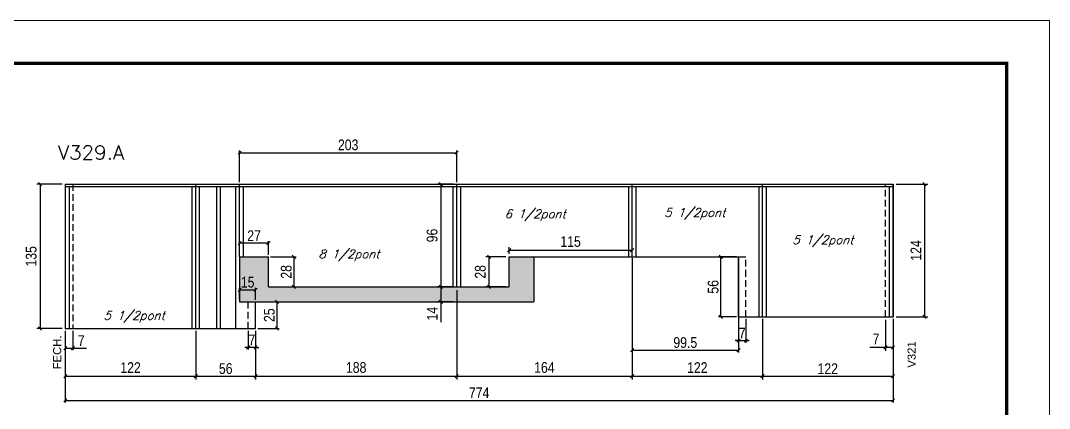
# Model space of a CAD drawing. Extents: x -3394 to 16474, y -5031 to 14397.
# Drawn here: x 9550 to 10512, y 3697 to 4059 of the extents above; entities that cross this region are included whole.
import ezdxf

# ---------------------------------------------------------------- set-up
doc = ezdxf.new("R2010")
doc.units = 0
doc.linetypes.add('DASHED', pattern=[0.75, 0.5, -0.25])
doc.linetypes.add('HIDDEN', pattern=[0.375, 0.25, -0.125])
doc.layers.get('0').update_dxf_attribs({"linetype": 'CONTINUOUS'})
doc.layers.get('Defpoints').update_dxf_attribs({"linetype": 'CONTINUOUS'})
for name, color, linetype in [('COTA', 241, 'CONTINUOUS'), ('NOMENCLATURA', 7, 'CONTINUOUS'), ('Painéis', 200, 'CONTINUOUS'), ('SARR_2.2x7', 40, 'CONTINUOUS'), ('SARR_3.5x7', 81, 'CONTINUOUS'), ('texto', 7, 'CONTINUOUS')]:
    doc.layers.add(name, color=color, linetype=linetype)
for name, color, linetype, lineweight in [('Folhas', 255, 'CONTINUOUS', 9), ('REAPROVEITAMENTO', 251, 'CONTINUOUS', 9), ('SARRAFO DE PRESSAO', 251, 'DASHED', 9), ('Texto Seção', 7, 'CONTINUOUS', 15)]:
    doc.layers.add(name, color=color, linetype=linetype, lineweight=lineweight)
doc.styles.add('ARIAL', font='arial.ttf')
doc.styles.add('COTA TECNICA', font='techl___.ttf', dxfattribs={"height": 10})
doc.styles.add('REGUA-120', font='ROMANS.shx', dxfattribs={"height": 15})
doc.styles.add('ROMANS', font='romans.shx')
doc.dimstyles.new('PAINEL', dxfattribs={"dimtxt": 10, "dimasz": 3, "dimexe": 3, "dimexo": 3, "dimgap": 3, "dimtad": 1, "dimdec": 1, "dimzin": 12, "dimdsep": 46, "dimtxsty": 'COTA TECNICA', "dimblk1": 'OBLIQUE', "dimblk2": 'OBLIQUE', "dimsah": 1, "dimcen": 0.9, "dimclrd": 4, "dimclre": 4, "dimclrt": 240, "dimadec": 1, "dimazin": 3, "dimtfac": 1, "dimtdec": 1, "dimtmove": 0, "dimatfit": 3, "dimfxl": 1, "dimtolj": 1, "dimtzin": 12, "dimarcsym": 0})

# ---------------------------------------------------------------- blocks, each defined once
blk = doc.blocks.new('9999999999')
at = {"layer": 'Folhas'}
blk.add_lwpolyline([(98138.98, 34190.21), (99623.98, 34190.21), (99623.98, 35240.21), (98138.98, 35240.21)], close=True, dxfattribs=at)
at = {"layer": 'Folhas', "color": 30, "const_width": 3}
blk.add_lwpolyline([(98213.98, 34230.21), (99583.98, 34230.21), (99583.98, 35200.21), (98213.98, 35200.21)], close=True, dxfattribs=at)
blk = doc.blocks.new('_Oblique')
at = {"color": 0, "linetype": 'ByBlock', "lineweight": -2}
blk.add_line((-0.5, -0.5), (0.5, 0.5), dxfattribs=at)
blk = doc.blocks.new('*D1283')
at = {"layer": 'COTA', "color": 4, "lineweight": -2, "transparency": 16777216}
for p, q in [((9588.94, 3906.43), (9565.28, 3906.43)), ((9568.28, 3906.43), (9568.28, 3771.43)), ((9588.94, 3771.43), (9565.28, 3771.43))]:
    blk.add_line(p, q, dxfattribs=at)
at = {"layer": 'Defpoints', "color": 0, "transparency": 16777216}
for p in [(9591.94, 3906.43), (9568.28, 3771.43), (9591.94, 3771.43)]:
    blk.add_point(p, dxfattribs=at)
at = {"layer": 'COTA', "color": 4, "lineweight": -2, "transparency": 16777216, "xscale": 3, "yscale": 3, "zscale": 3}
for p, rotation in [((9568.28, 3906.43), 90), ((9568.28, 3771.43), 270)]:
    blk.add_blockref('_Oblique', p, dxfattribs=dict(at, rotation=rotation))
at = {"layer": 'COTA', "color": 240, "transparency": 16777216, "insert": (9560.06, 3838.93), "char_height": 10, "attachment_point": 5, "rotation": 90, "style": 'COTA TECNICA'}
blk.add_mtext('\\A1;135', dxfattribs=at)
blk = doc.blocks.new('*D1284')
at = {"layer": 'COTA', "color": 4, "lineweight": -2, "transparency": 16777216}
for p, q in [((10368.94, 3906.43), (10398.46, 3906.43)), ((10395.46, 3906.43), (10395.46, 3782.43)), ((10368.94, 3782.43), (10398.46, 3782.43))]:
    blk.add_line(p, q, dxfattribs=at)
at = {"layer": 'Defpoints', "color": 0, "transparency": 16777216}
for p in [(10365.94, 3906.43), (10365.94, 3782.43), (10395.46, 3782.43)]:
    blk.add_point(p, dxfattribs=at)
at = {"layer": 'COTA', "color": 4, "lineweight": -2, "transparency": 16777216, "xscale": 3, "yscale": 3, "zscale": 3}
for p, rotation in [((10395.46, 3906.43), 90), ((10395.46, 3782.43), 270)]:
    blk.add_blockref('_Oblique', p, dxfattribs=dict(at, rotation=rotation))
at = {"layer": 'COTA', "color": 240, "transparency": 16777216, "insert": (10387.39, 3844.43), "char_height": 10, "attachment_point": 5, "rotation": 90, "style": 'COTA TECNICA'}
blk.add_mtext('\\A1;124', dxfattribs=at)
blk = doc.blocks.new('*D1285')
at = {"layer": 'COTA', "color": 4, "lineweight": -2, "transparency": 16777216}
for p, q in [((9954.94, 3906.43), (9940.09, 3906.43)), ((9943.09, 3906.43), (9943.09, 3810.43)), ((9954.94, 3810.43), (9940.09, 3810.43))]:
    blk.add_line(p, q, dxfattribs=at)
at = {"layer": 'Defpoints', "color": 0, "transparency": 16777216}
for p in [(9957.94, 3906.43), (9943.09, 3810.43), (9957.94, 3810.43)]:
    blk.add_point(p, dxfattribs=at)
at = {"layer": 'COTA', "color": 4, "lineweight": -2, "transparency": 16777216, "xscale": 3, "yscale": 3, "zscale": 3}
for p, rotation in [((9943.09, 3906.43), 90), ((9943.09, 3810.43), 270)]:
    blk.add_blockref('_Oblique', p, dxfattribs=dict(at, rotation=rotation))
at = {"layer": 'COTA', "color": 240, "transparency": 16777216, "insert": (9934.96, 3858.43), "char_height": 10, "attachment_point": 5, "rotation": 90, "style": 'COTA TECNICA'}
blk.add_mtext('\\A1;96', dxfattribs=at)
blk = doc.blocks.new('*D1286')
at = {"layer": 'COTA', "color": 4, "lineweight": -2, "transparency": 16777216}
for p, q in [((10003.94, 3838.43), (9985.15, 3838.43)), ((9988.15, 3810.43), (9988.15, 3838.43)), ((10003.94, 3810.43), (9985.15, 3810.43))]:
    blk.add_line(p, q, dxfattribs=at)
at = {"layer": 'Defpoints', "color": 0, "transparency": 16777216}
for p in [(9988.15, 3838.43), (10006.94, 3838.43), (10006.94, 3810.43)]:
    blk.add_point(p, dxfattribs=at)
at = {"layer": 'COTA', "color": 4, "lineweight": -2, "transparency": 16777216, "xscale": 3, "yscale": 3, "zscale": 3}
for p, rotation in [((9988.15, 3838.43), 90), ((9988.15, 3810.43), 270)]:
    blk.add_blockref('_Oblique', p, dxfattribs=dict(at, rotation=rotation))
at = {"layer": 'COTA', "color": 240, "transparency": 16777216, "insert": (9980.05, 3824.43), "char_height": 10, "attachment_point": 5, "rotation": 90, "style": 'COTA TECNICA'}
blk.add_mtext('\\A1;28', dxfattribs=at)
blk = doc.blocks.new('*D1287')
at = {"layer": 'COTA', "color": 4, "lineweight": -2, "transparency": 16777216}
for p, q in [((10006.94, 3841.43), (10006.94, 3847.62)), ((10006.94, 3844.62), (10121.94, 3844.62)), ((10121.94, 3841.43), (10121.94, 3847.62))]:
    blk.add_line(p, q, dxfattribs=at)
at = {"layer": 'Defpoints', "color": 0, "transparency": 16777216}
for p in [(10121.94, 3844.62), (10006.94, 3838.43), (10121.94, 3838.43)]:
    blk.add_point(p, dxfattribs=at)
at = {"layer": 'COTA', "color": 4, "lineweight": -2, "transparency": 16777216, "xscale": 3, "yscale": 3, "zscale": 3, "rotation": 180}
blk.add_blockref('_Oblique', (10006.94, 3844.62), dxfattribs=at)
at = {"layer": 'COTA', "color": 4, "lineweight": -2, "transparency": 16777216, "xscale": 3, "yscale": 3, "zscale": 3}
blk.add_blockref('_Oblique', (10121.94, 3844.62), dxfattribs=at)
at = {"layer": 'COTA', "color": 240, "transparency": 16777216, "insert": (10064.44, 3852.73), "char_height": 10, "attachment_point": 5, "style": 'COTA TECNICA'}
blk.add_mtext('\\A1;115', dxfattribs=at)
blk = doc.blocks.new('*D1288')
at = {"layer": 'COTA', "color": 4, "lineweight": -2, "transparency": 16777216}
for p, q in [((10358.94, 3779.43), (10358.94, 3750.61)), ((10365.94, 3779.43), (10365.94, 3750.61)), ((10358.94, 3753.61), (10344.21, 3753.61)), ((10365.94, 3753.61), (10358.94, 3753.61))]:
    blk.add_line(p, q, dxfattribs=at)
at = {"layer": 'Defpoints', "color": 0, "transparency": 16777216}
for p in [(10358.94, 3782.43), (10365.94, 3782.43), (10358.94, 3753.61)]:
    blk.add_point(p, dxfattribs=at)
at = {"layer": 'COTA', "color": 4, "lineweight": -2, "transparency": 16777216, "xscale": 3, "yscale": 3, "zscale": 3, "rotation": 180}
blk.add_blockref('_Oblique', (10358.94, 3753.61), dxfattribs=at)
at = {"layer": 'COTA', "color": 4, "lineweight": -2, "transparency": 16777216, "xscale": 3, "yscale": 3, "zscale": 3}
blk.add_blockref('_Oblique', (10365.94, 3753.61), dxfattribs=at)
at = {"layer": 'COTA', "color": 240, "transparency": 16777216, "insert": (10350.07, 3761.69), "char_height": 10, "attachment_point": 5, "style": 'COTA TECNICA'}
blk.add_mtext('\\A1;7', dxfattribs=at)
blk = doc.blocks.new('*D1289')
at = {"layer": 'COTA', "color": 4, "lineweight": -2, "transparency": 16777216}
for p, q in [((9591.94, 3768.43), (9591.94, 3723.86)), ((9713.94, 3768.43), (9713.94, 3723.86)), ((9591.94, 3726.86), (9713.94, 3726.86))]:
    blk.add_line(p, q, dxfattribs=at)
at = {"layer": 'Defpoints', "color": 0, "transparency": 16777216}
for p in [(9591.94, 3771.43), (9713.94, 3771.43), (9713.94, 3726.86)]:
    blk.add_point(p, dxfattribs=at)
at = {"layer": 'COTA', "color": 4, "lineweight": -2, "transparency": 16777216, "xscale": 3, "yscale": 3, "zscale": 3, "rotation": 180}
blk.add_blockref('_Oblique', (9591.94, 3726.86), dxfattribs=at)
at = {"layer": 'COTA', "color": 4, "lineweight": -2, "transparency": 16777216, "xscale": 3, "yscale": 3, "zscale": 3}
blk.add_blockref('_Oblique', (9713.94, 3726.86), dxfattribs=at)
at = {"layer": 'COTA', "color": 240, "transparency": 16777216, "insert": (9652.94, 3734.92), "char_height": 10, "attachment_point": 5, "style": 'COTA TECNICA'}
blk.add_mtext('\\A1;122', dxfattribs=at)
blk = doc.blocks.new('*D1290')
at = {"layer": 'COTA', "color": 4, "lineweight": -2, "transparency": 16777216}
for p, q in [((9957.94, 3807.43), (9957.94, 3723.86)), ((9769.94, 3768.43), (9769.94, 3723.86)), ((9769.94, 3726.86), (9957.94, 3726.86))]:
    blk.add_line(p, q, dxfattribs=at)
at = {"layer": 'Defpoints', "color": 0, "transparency": 16777216}
for p in [(9957.94, 3810.43), (9769.94, 3771.43), (9957.94, 3726.86)]:
    blk.add_point(p, dxfattribs=at)
at = {"layer": 'COTA', "color": 4, "lineweight": -2, "transparency": 16777216, "xscale": 3, "yscale": 3, "zscale": 3, "rotation": 180}
blk.add_blockref('_Oblique', (9769.94, 3726.86), dxfattribs=at)
at = {"layer": 'COTA', "color": 4, "lineweight": -2, "transparency": 16777216, "xscale": 3, "yscale": 3, "zscale": 3}
blk.add_blockref('_Oblique', (9957.94, 3726.86), dxfattribs=at)
at = {"layer": 'COTA', "color": 240, "transparency": 16777216, "insert": (9863.94, 3734.96), "char_height": 10, "attachment_point": 5, "style": 'COTA TECNICA'}
blk.add_mtext('\\A1;188', dxfattribs=at)
blk = doc.blocks.new('*D1197')
at = {"layer": 'COTA', "color": 4, "lineweight": -2, "transparency": 16777216}
for p, q in [((10121.94, 3835.43), (10121.94, 3723.86)), ((9957.94, 3807.43), (9957.94, 3723.86)), ((9957.94, 3726.86), (10121.94, 3726.86))]:
    blk.add_line(p, q, dxfattribs=at)
at = {"layer": 'Defpoints', "color": 0, "transparency": 16777216}
for p in [(10121.94, 3838.43), (9957.94, 3810.43), (10121.94, 3726.86)]:
    blk.add_point(p, dxfattribs=at)
at = {"layer": 'COTA', "color": 4, "lineweight": -2, "transparency": 16777216, "xscale": 3, "yscale": 3, "zscale": 3, "rotation": 180}
blk.add_blockref('_Oblique', (9957.94, 3726.86), dxfattribs=at)
at = {"layer": 'COTA', "color": 4, "lineweight": -2, "transparency": 16777216, "xscale": 3, "yscale": 3, "zscale": 3}
blk.add_blockref('_Oblique', (10121.94, 3726.86), dxfattribs=at)
at = {"layer": 'COTA', "color": 240, "transparency": 16777216, "insert": (10039.94, 3734.96), "char_height": 10, "attachment_point": 5, "style": 'COTA TECNICA'}
blk.add_mtext('\\A1;164', dxfattribs=at)
blk = doc.blocks.new('*D1291')
at = {"layer": 'COTA', "color": 4, "lineweight": -2, "transparency": 16777216}
for p, q in [((10121.94, 3835.43), (10121.94, 3723.86)), ((10243.94, 3779.43), (10243.94, 3723.86)), ((10121.94, 3726.86), (10243.94, 3726.86))]:
    blk.add_line(p, q, dxfattribs=at)
at = {"layer": 'Defpoints', "color": 0, "transparency": 16777216}
for p in [(10121.94, 3838.43), (10243.94, 3782.43), (10243.94, 3726.86)]:
    blk.add_point(p, dxfattribs=at)
at = {"layer": 'COTA', "color": 4, "lineweight": -2, "transparency": 16777216, "xscale": 3, "yscale": 3, "zscale": 3, "rotation": 180}
blk.add_blockref('_Oblique', (10121.94, 3726.86), dxfattribs=at)
at = {"layer": 'COTA', "color": 4, "lineweight": -2, "transparency": 16777216, "xscale": 3, "yscale": 3, "zscale": 3}
blk.add_blockref('_Oblique', (10243.94, 3726.86), dxfattribs=at)
at = {"layer": 'COTA', "color": 240, "transparency": 16777216, "insert": (10182.94, 3734.92), "char_height": 10, "attachment_point": 5, "style": 'COTA TECNICA'}
blk.add_mtext('\\A1;122', dxfattribs=at)
blk = doc.blocks.new('*D1270')
at = {"layer": 'COTA', "color": 4, "lineweight": -2, "transparency": 16777216}
for p, q in [((9954.94, 3810.43), (9940.09, 3810.43)), ((9943.09, 3810.43), (9943.09, 3796.43)), ((9954.94, 3796.43), (9940.09, 3796.43)), ((9943.09, 3796.43), (9943.09, 3777.31))]:
    blk.add_line(p, q, dxfattribs=at)
at = {"layer": 'Defpoints', "color": 0, "transparency": 16777216}
for p in [(9957.94, 3810.43), (9943.09, 3796.43), (9957.94, 3796.43)]:
    blk.add_point(p, dxfattribs=at)
at = {"layer": 'COTA', "color": 4, "lineweight": -2, "transparency": 16777216, "xscale": 3, "yscale": 3, "zscale": 3}
for p, rotation in [((9943.09, 3810.43), 90), ((9943.09, 3796.43), 270)]:
    blk.add_blockref('_Oblique', p, dxfattribs=dict(at, rotation=rotation))
at = {"layer": 'COTA', "color": 240, "transparency": 16777216, "insert": (9935.02, 3785.37), "char_height": 10, "attachment_point": 5, "rotation": 90, "style": 'COTA TECNICA'}
blk.add_mtext('\\A1;14', dxfattribs=at)
blk = doc.blocks.new('*D2091')
at = {"layer": 'COTA', "color": 4, "linetype": 'Continuous', "lineweight": -2, "transparency": 16777216}
for p, q in [((10243.94, 3780.43), (10243.94, 3724.86)), ((10365.94, 3780.43), (10365.94, 3724.86)), ((10243.94, 3726.86), (10365.94, 3726.86))]:
    blk.add_line(p, q, dxfattribs=at)
at = {"layer": 'Defpoints', "color": 0, "linetype": 'Continuous', "transparency": 16777216}
for p in [(10243.94, 3782.43), (10365.94, 3782.43), (10365.94, 3726.86)]:
    blk.add_point(p, dxfattribs=at)
at = {"layer": 'COTA', "color": 4, "linetype": 'Continuous', "lineweight": -2, "transparency": 16777216, "xscale": 3, "yscale": 3, "zscale": 3, "rotation": 180}
blk.add_blockref('_Oblique', (10243.94, 3726.86), dxfattribs=at)
at = {"layer": 'COTA', "color": 4, "linetype": 'Continuous', "lineweight": -2, "transparency": 16777216, "xscale": 3, "yscale": 3, "zscale": 3}
blk.add_blockref('_Oblique', (10365.94, 3726.86), dxfattribs=at)
at = {"layer": 'COTA', "color": 240, "linetype": 'Continuous', "transparency": 16777216, "insert": (10304.94, 3733.92), "char_height": 10, "attachment_point": 5, "style": 'COTA TECNICA'}
blk.add_mtext('\\A1;122', dxfattribs=at)
blk = doc.blocks.new('*D2092')
at = {"layer": 'COTA', "color": 4, "linetype": 'Continuous', "lineweight": -2, "transparency": 16777216}
for p, q in [((10221.44, 3780.43), (10221.44, 3758.11)), ((10228.44, 3780.43), (10228.44, 3758.11)), ((10221.44, 3760.11), (10218.44, 3760.11)), ((10221.44, 3760.11), (10228.44, 3760.11)), ((10228.44, 3760.11), (10231.44, 3760.11))]:
    blk.add_line(p, q, dxfattribs=at)
at = {"layer": 'Defpoints', "color": 0, "linetype": 'Continuous', "transparency": 16777216}
for p in [(10221.44, 3782.43), (10228.44, 3782.43), (10228.44, 3760.11)]:
    blk.add_point(p, dxfattribs=at)
at = {"layer": 'COTA', "color": 4, "linetype": 'Continuous', "lineweight": -2, "transparency": 16777216, "xscale": 3, "yscale": 3, "zscale": 3}
blk.add_blockref('_Oblique', (10221.44, 3760.11), dxfattribs=at)
at = {"layer": 'COTA', "color": 4, "linetype": 'Continuous', "lineweight": -2, "transparency": 16777216, "xscale": 3, "yscale": 3, "zscale": 3, "rotation": 180}
blk.add_blockref('_Oblique', (10228.44, 3760.11), dxfattribs=at)
at = {"layer": 'COTA', "color": 240, "linetype": 'Continuous', "transparency": 16777216, "insert": (10224.94, 3767.18), "char_height": 10, "attachment_point": 5, "style": 'COTA TECNICA'}
blk.add_mtext('\\A1;7', dxfattribs=at)
blk = doc.blocks.new('*D2093')
at = {"layer": 'COTA', "color": 4, "linetype": 'Continuous', "lineweight": -2, "transparency": 16777216}
for p, q in [((10219.44, 3838.43), (10202.87, 3838.43)), ((10204.87, 3782.43), (10204.87, 3838.43)), ((10219.44, 3782.43), (10202.87, 3782.43))]:
    blk.add_line(p, q, dxfattribs=at)
at = {"layer": 'Defpoints', "color": 0, "linetype": 'Continuous', "transparency": 16777216}
for p in [(10204.87, 3838.43), (10221.44, 3838.43), (10221.44, 3782.43)]:
    blk.add_point(p, dxfattribs=at)
at = {"layer": 'COTA', "color": 4, "linetype": 'Continuous', "lineweight": -2, "transparency": 16777216, "xscale": 3, "yscale": 3, "zscale": 3}
for p, rotation in [((10204.87, 3838.43), 90), ((10204.87, 3782.43), 270)]:
    blk.add_blockref('_Oblique', p, dxfattribs=dict(at, rotation=rotation))
at = {"layer": 'COTA', "color": 240, "linetype": 'Continuous', "transparency": 16777216, "insert": (10197.77, 3810.43), "char_height": 10, "attachment_point": 5, "rotation": 90, "style": 'COTA TECNICA'}
blk.add_mtext('\\A1;56', dxfattribs=at)
blk = doc.blocks.new('*D2094')
at = {"layer": 'COTA', "color": 4, "linetype": 'Continuous', "lineweight": -2, "transparency": 16777216}
for p, q in [((10121.94, 3837.09), (10121.94, 3749.16)), ((10221.44, 3837.09), (10221.44, 3749.16)), ((10121.94, 3751.16), (10221.44, 3751.16))]:
    blk.add_line(p, q, dxfattribs=at)
at = {"layer": 'Defpoints', "color": 0, "linetype": 'Continuous', "transparency": 16777216}
for p in [(10121.94, 3839.09), (10221.44, 3839.09), (10221.44, 3751.16)]:
    blk.add_point(p, dxfattribs=at)
at = {"layer": 'COTA', "color": 4, "linetype": 'Continuous', "lineweight": -2, "transparency": 16777216, "xscale": 3, "yscale": 3, "zscale": 3, "rotation": 180}
blk.add_blockref('_Oblique', (10121.94, 3751.16), dxfattribs=at)
at = {"layer": 'COTA', "color": 4, "linetype": 'Continuous', "lineweight": -2, "transparency": 16777216, "xscale": 3, "yscale": 3, "zscale": 3}
blk.add_blockref('_Oblique', (10221.44, 3751.16), dxfattribs=at)
at = {"layer": 'COTA', "color": 240, "linetype": 'Continuous', "transparency": 16777216, "insert": (10171.69, 3758.3), "char_height": 10, "attachment_point": 5, "style": 'COTA TECNICA'}
blk.add_mtext('\\A1;99.5', dxfattribs=at)
blk = doc.blocks.new('*D2183')
at = {"layer": 'COTA', "color": 4, "linetype": 'Continuous', "lineweight": -2, "transparency": 16777216}
for p, q in [((9713.94, 3769.43), (9713.94, 3724.86)), ((9769.94, 3769.43), (9769.94, 3724.86)), ((9713.94, 3726.86), (9769.94, 3726.86))]:
    blk.add_line(p, q, dxfattribs=at)
at = {"layer": 'Defpoints', "color": 0, "linetype": 'Continuous', "transparency": 16777216}
for p in [(9713.94, 3771.43), (9769.94, 3771.43), (9769.94, 3726.86)]:
    blk.add_point(p, dxfattribs=at)
at = {"layer": 'COTA', "color": 4, "linetype": 'Continuous', "lineweight": -2, "transparency": 16777216, "xscale": 3, "yscale": 3, "zscale": 3, "rotation": 180}
blk.add_blockref('_Oblique', (9713.94, 3726.86), dxfattribs=at)
at = {"layer": 'COTA', "color": 4, "linetype": 'Continuous', "lineweight": -2, "transparency": 16777216, "xscale": 3, "yscale": 3, "zscale": 3}
blk.add_blockref('_Oblique', (9769.94, 3726.86), dxfattribs=at)
at = {"layer": 'COTA', "color": 240, "linetype": 'Continuous', "transparency": 16777216, "insert": (9741.94, 3733.97), "char_height": 10, "attachment_point": 5, "style": 'COTA TECNICA'}
blk.add_mtext('\\A1;56', dxfattribs=at)
blk = doc.blocks.new('*D2184')
at = {"layer": 'COTA', "color": 4, "linetype": 'Continuous', "lineweight": -2, "transparency": 16777216}
for p, q in [((10365.94, 3780.43), (10365.94, 3702.27)), ((9591.94, 3769.43), (9591.94, 3702.27)), ((9591.94, 3704.27), (10365.94, 3704.27))]:
    blk.add_line(p, q, dxfattribs=at)
at = {"layer": 'Defpoints', "color": 0, "linetype": 'Continuous', "transparency": 16777216}
for p in [(10365.94, 3782.43), (9591.94, 3771.43), (10365.94, 3704.27)]:
    blk.add_point(p, dxfattribs=at)
at = {"layer": 'COTA', "color": 4, "linetype": 'Continuous', "lineweight": -2, "transparency": 16777216, "xscale": 3, "yscale": 3, "zscale": 3, "rotation": 180}
blk.add_blockref('_Oblique', (9591.94, 3704.27), dxfattribs=at)
at = {"layer": 'COTA', "color": 4, "linetype": 'Continuous', "lineweight": -2, "transparency": 16777216, "xscale": 3, "yscale": 3, "zscale": 3}
blk.add_blockref('_Oblique', (10365.94, 3704.27), dxfattribs=at)
at = {"layer": 'COTA', "color": 240, "linetype": 'Continuous', "transparency": 16777216, "insert": (9978.94, 3711.35), "char_height": 10, "attachment_point": 5, "style": 'COTA TECNICA'}
blk.add_mtext('\\A1;774', dxfattribs=at)
blk = doc.blocks.new('*D2185')
at = {"layer": 'COTA', "color": 4, "linetype": 'Continuous', "lineweight": -2, "transparency": 16777216}
for p, q in [((9591.94, 3769.43), (9591.94, 3751.12)), ((9598.94, 3769.43), (9598.94, 3751.12)), ((9591.94, 3753.12), (9598.94, 3753.12)), ((9598.94, 3753.12), (9611.68, 3753.12))]:
    blk.add_line(p, q, dxfattribs=at)
at = {"layer": 'Defpoints', "color": 0, "linetype": 'Continuous', "transparency": 16777216}
for p in [(9591.94, 3771.43), (9598.94, 3771.43), (9598.94, 3753.12)]:
    blk.add_point(p, dxfattribs=at)
at = {"layer": 'COTA', "color": 4, "linetype": 'Continuous', "lineweight": -2, "transparency": 16777216, "xscale": 3, "yscale": 3, "zscale": 3, "rotation": 180}
blk.add_blockref('_Oblique', (9591.94, 3753.12), dxfattribs=at)
at = {"layer": 'COTA', "color": 4, "linetype": 'Continuous', "lineweight": -2, "transparency": 16777216, "xscale": 3, "yscale": 3, "zscale": 3}
blk.add_blockref('_Oblique', (9598.94, 3753.12), dxfattribs=at)
at = {"layer": 'COTA', "color": 240, "linetype": 'Continuous', "transparency": 16777216, "insert": (9606.81, 3760.19), "char_height": 10, "attachment_point": 5, "style": 'COTA TECNICA'}
blk.add_mtext('\\A1;7', dxfattribs=at)
blk = doc.blocks.new('*D2186')
at = {"layer": 'COTA', "color": 4, "linetype": 'Continuous', "lineweight": -2, "transparency": 16777216}
for p, q in [((9762.94, 3769.43), (9762.94, 3751.69)), ((9769.94, 3769.43), (9769.94, 3751.69)), ((9762.94, 3753.69), (9759.94, 3753.69)), ((9769.94, 3753.69), (9762.94, 3753.69)), ((9769.94, 3753.69), (9772.94, 3753.69))]:
    blk.add_line(p, q, dxfattribs=at)
at = {"layer": 'Defpoints', "color": 0, "linetype": 'Continuous', "transparency": 16777216}
for p in [(9762.94, 3771.43), (9769.94, 3771.43), (9762.94, 3753.69)]:
    blk.add_point(p, dxfattribs=at)
at = {"layer": 'COTA', "color": 4, "linetype": 'Continuous', "lineweight": -2, "transparency": 16777216, "xscale": 3, "yscale": 3, "zscale": 3}
blk.add_blockref('_Oblique', (9762.94, 3753.69), dxfattribs=at)
at = {"layer": 'COTA', "color": 4, "linetype": 'Continuous', "lineweight": -2, "transparency": 16777216, "xscale": 3, "yscale": 3, "zscale": 3, "rotation": 180}
blk.add_blockref('_Oblique', (9769.94, 3753.69), dxfattribs=at)
at = {"layer": 'COTA', "color": 240, "linetype": 'Continuous', "transparency": 16777216, "insert": (9766.44, 3760.76), "char_height": 10, "attachment_point": 5, "style": 'COTA TECNICA'}
blk.add_mtext('\\A1;7', dxfattribs=at)
blk = doc.blocks.new('*D2187')
at = {"layer": 'COTA', "color": 4, "linetype": 'Continuous', "lineweight": -2, "transparency": 16777216}
for p, q in [((9754.94, 3840.43), (9754.94, 3853.2)), ((9781.94, 3851.2), (9754.94, 3851.2)), ((9781.94, 3840.43), (9781.94, 3853.2))]:
    blk.add_line(p, q, dxfattribs=at)
at = {"layer": 'Defpoints', "color": 0, "linetype": 'Continuous', "transparency": 16777216}
for p in [(9754.94, 3851.2), (9754.94, 3838.43), (9781.94, 3838.43)]:
    blk.add_point(p, dxfattribs=at)
at = {"layer": 'COTA', "color": 4, "linetype": 'Continuous', "lineweight": -2, "transparency": 16777216, "xscale": 3, "yscale": 3, "zscale": 3, "rotation": 180}
blk.add_blockref('_Oblique', (9754.94, 3851.2), dxfattribs=at)
at = {"layer": 'COTA', "color": 4, "linetype": 'Continuous', "lineweight": -2, "transparency": 16777216, "xscale": 3, "yscale": 3, "zscale": 3}
blk.add_blockref('_Oblique', (9781.94, 3851.2), dxfattribs=at)
at = {"layer": 'COTA', "color": 240, "linetype": 'Continuous', "transparency": 16777216, "insert": (9768.44, 3858.27), "char_height": 10, "attachment_point": 5, "style": 'COTA TECNICA'}
blk.add_mtext('\\A1;27', dxfattribs=at)
blk = doc.blocks.new('*D2188')
at = {"layer": 'COTA', "color": 4, "linetype": 'Continuous', "lineweight": -2, "transparency": 16777216}
for p, q in [((9754.94, 3908.43), (9754.94, 3937.87)), ((9754.94, 3935.87), (9957.94, 3935.87)), ((9957.94, 3908.43), (9957.94, 3937.87))]:
    blk.add_line(p, q, dxfattribs=at)
at = {"layer": 'Defpoints', "color": 0, "linetype": 'Continuous', "transparency": 16777216}
for p in [(9957.94, 3935.87), (9754.94, 3906.43), (9957.94, 3906.43)]:
    blk.add_point(p, dxfattribs=at)
at = {"layer": 'COTA', "color": 4, "linetype": 'Continuous', "lineweight": -2, "transparency": 16777216, "xscale": 3, "yscale": 3, "zscale": 3, "rotation": 180}
blk.add_blockref('_Oblique', (9754.94, 3935.87), dxfattribs=at)
at = {"layer": 'COTA', "color": 4, "linetype": 'Continuous', "lineweight": -2, "transparency": 16777216, "xscale": 3, "yscale": 3, "zscale": 3}
blk.add_blockref('_Oblique', (9957.94, 3935.87), dxfattribs=at)
at = {"layer": 'COTA', "color": 240, "linetype": 'Continuous', "transparency": 16777216, "insert": (9856.44, 3943.09), "char_height": 10, "attachment_point": 5, "style": 'COTA TECNICA'}
blk.add_mtext('\\A1;203', dxfattribs=at)
blk = doc.blocks.new('*D2189')
at = {"layer": 'COTA', "color": 4, "linetype": 'Continuous', "lineweight": -2, "transparency": 16777216}
for p, q in [((9783.94, 3838.43), (9807.69, 3838.43)), ((9805.69, 3838.43), (9805.69, 3810.43)), ((9783.94, 3810.43), (9807.69, 3810.43))]:
    blk.add_line(p, q, dxfattribs=at)
at = {"layer": 'Defpoints', "color": 0, "linetype": 'Continuous', "transparency": 16777216}
for p in [(9781.94, 3838.43), (9781.94, 3810.43), (9805.69, 3810.43)]:
    blk.add_point(p, dxfattribs=at)
at = {"layer": 'COTA', "color": 4, "linetype": 'Continuous', "lineweight": -2, "transparency": 16777216, "xscale": 3, "yscale": 3, "zscale": 3}
for p, rotation in [((9805.69, 3838.43), 90), ((9805.69, 3810.43), 270)]:
    blk.add_blockref('_Oblique', p, dxfattribs=dict(at, rotation=rotation))
at = {"layer": 'COTA', "color": 240, "linetype": 'Continuous', "transparency": 16777216, "insert": (9798.6, 3824.43), "char_height": 10, "attachment_point": 5, "rotation": 90, "style": 'COTA TECNICA'}
blk.add_mtext('\\A1;28', dxfattribs=at)
blk = doc.blocks.new('*D2190')
at = {"layer": 'COTA', "color": 4, "linetype": 'Continuous', "lineweight": -2, "transparency": 16777216}
for p, q in [((9771.94, 3796.43), (9791.87, 3796.43)), ((9789.87, 3796.43), (9789.87, 3771.43)), ((9771.94, 3771.43), (9791.87, 3771.43))]:
    blk.add_line(p, q, dxfattribs=at)
at = {"layer": 'Defpoints', "color": 0, "linetype": 'Continuous', "transparency": 16777216}
for p in [(9769.94, 3796.43), (9769.94, 3771.43), (9789.87, 3771.43)]:
    blk.add_point(p, dxfattribs=at)
at = {"layer": 'COTA', "color": 4, "linetype": 'Continuous', "lineweight": -2, "transparency": 16777216, "xscale": 3, "yscale": 3, "zscale": 3}
for p, rotation in [((9789.87, 3796.43), 90), ((9789.87, 3771.43), 270)]:
    blk.add_blockref('_Oblique', p, dxfattribs=dict(at, rotation=rotation))
at = {"layer": 'COTA', "color": 240, "linetype": 'Continuous', "transparency": 16777216, "insert": (9782.76, 3783.93), "char_height": 10, "attachment_point": 5, "rotation": 90, "style": 'COTA TECNICA'}
blk.add_mtext('\\A1;25', dxfattribs=at)
blk = doc.blocks.new('*D2191')
at = {"layer": 'COTA', "color": 4, "linetype": 'Continuous', "lineweight": -2, "transparency": 16777216}
for p, q in [((9754.94, 3798.43), (9754.94, 3809.6)), ((9754.94, 3807.6), (9769.94, 3807.6)), ((9769.94, 3798.43), (9769.94, 3809.6))]:
    blk.add_line(p, q, dxfattribs=at)
at = {"layer": 'Defpoints', "color": 0, "linetype": 'Continuous', "transparency": 16777216}
for p in [(9769.94, 3807.6), (9754.94, 3796.43), (9769.94, 3796.43)]:
    blk.add_point(p, dxfattribs=at)
at = {"layer": 'COTA', "color": 4, "linetype": 'Continuous', "lineweight": -2, "transparency": 16777216, "xscale": 3, "yscale": 3, "zscale": 3, "rotation": 180}
blk.add_blockref('_Oblique', (9754.94, 3807.6), dxfattribs=at)
at = {"layer": 'COTA', "color": 4, "linetype": 'Continuous', "lineweight": -2, "transparency": 16777216, "xscale": 3, "yscale": 3, "zscale": 3}
blk.add_blockref('_Oblique', (9769.94, 3807.6), dxfattribs=at)
at = {"layer": 'COTA', "color": 240, "linetype": 'Continuous', "transparency": 16777216, "insert": (9762.44, 3814.71), "char_height": 10, "attachment_point": 5, "style": 'COTA TECNICA'}
blk.add_mtext('\\A1;15', dxfattribs=at)

msp = doc.modelspace()

# ---------------------------------------------------------------- hatches: boundary and pattern name
at = {"layer": 'COTA', "linetype": 'Continuous'}
h = msp.add_hatch(dxfattribs=at)
h.set_pattern_fill('AR-CONC', color=256, scale=0.05)
h.set_pattern_definition([(50, (-23.905, 0), (9.1092334, -0.7969543), [0.9525, -10.4775]), (355, (-23.905, 0), (-1.762171, 9.552842), [0.762, -8.382029]), (100.451445, (-23.146, -0.066), (7.347062, 8.7558876), [0.8095004, -8.904512]), (46.1842, (-23.905, 2.54), (13.553952, -2.102116), [1.42875, -15.71625]), (96.63556, (-22.776, 2.365), (11.870207, 12.371306), [1.214251, -13.35678]), (351.18415, (-23.905, 2.54), (11.870207, 12.371306), [1.142998, -12.572987]), (21, (-22.635, 1.905), (7.5807196, -5.11326), [0.9525, -10.4775]), (326, (-22.635, 1.905), (3.0901014, 9.209398), [0.762, -8.382]), (71.451445, (-22.003, 1.479), (10.670821, 4.0961384), [0.8095004, -8.904497]), (37.5, (-23.905, 0), (0.1544302, 4.2277519), [0, -8.2804, 0, -8.509, 0, -8.41375]), (7.5, (-23.905, 0), (3.3409831, 5.0090287), [0, -4.8514, 0, -8.0899, 0, -3.20675]), (327.5, (-26.737, 0), (6.7795298, -0.2864372), [0, -3.175, 0, -9.906, 0, -13.1445]), (317.5, (-28.007, 0), (7.406459, 1.2713246), [0, -4.1275, 0, -6.5786, 0, -9.3345])])
h.paths.add_polyline_path([(10029.94, 3838.43), (10006.94, 3838.43), (10006.94, 3810.43), (9781.94, 3810.43), (9781.94, 3838.43), (9754.94, 3838.43), (9754.94, 3796.43), (9769.94, 3796.43), (10029.94, 3796.43)])
at = {"layer": 'REAPROVEITAMENTO', "linetype": 'Continuous'}
h = msp.add_hatch(dxfattribs=at)
h.set_pattern_fill('ANGLE', color=256)
h.set_pattern_definition([(0, (0, 0), (0, 6.985), [5.08, -1.905]), (90, (0, 0), (-6.985, 4e-16), [5.08, -1.905])])
h.paths.add_polyline_path([(9753.27, 3804.89), (9771.06, 3804.89), (9771.06, 3825.48), (9753.27, 3825.48)], flags=9)

# ---------------------------------------------------------------- linework, layer by layer
at = {"layer": 'COTA', "linetype": 'Continuous'}
for p in [(10029.94, 3838.43), (9769.94, 3796.43)]:
    msp.add_line(p, (10029.94, 3796.43), dxfattribs=at)
at = {"layer": 'Painéis', "linetype": 'Continuous'}
for p, q in [((9591.94, 3906.43), (9591.94, 3861.43)), ((9754.94, 3838.43), (9754.94, 3906.43)), ((9591.94, 3861.43), (9591.94, 3771.43)), ((9754.94, 3838.43), (9754.94, 3796.43)), ((10221.44, 3838.43), (10228.44, 3838.43)), ((9754.94, 3796.43), (9769.94, 3796.43)), ((9769.94, 3771.43), (9769.94, 3796.43)), ((9591.94, 3771.43), (9769.94, 3771.43))]:
    msp.add_line(p, q, dxfattribs=at)
at = {"layer": 'Painéis', "linetype": 'ByBlock'}
for p, q in [((9591.94, 3906.43), (10365.94, 3906.43)), ((9713.94, 3771.43), (9713.94, 3906.43)), ((9957.94, 3810.43), (9957.94, 3906.43)), ((10121.94, 3838.43), (10121.94, 3906.43)), ((10243.94, 3782.43), (10243.94, 3906.43)), ((10365.94, 3782.43), (10365.94, 3906.43)), ((9781.94, 3810.43), (9781.94, 3838.43)), ((10006.94, 3810.43), (10006.94, 3838.43)), ((10029.94, 3838.43), (10221.44, 3838.43)), ((10221.44, 3782.43), (10221.44, 3838.43)), ((9781.94, 3810.43), (10006.94, 3810.43)), ((10221.44, 3782.43), (10365.94, 3782.43))]:
    msp.add_line(p, q, dxfattribs=at)
at = {"layer": 'Painéis'}
for p, q in [((9754.94, 3838.43), (9781.94, 3838.43)), ((10006.94, 3838.43), (10029.94, 3838.43))]:
    msp.add_line(p, q, dxfattribs=at)
at = {"layer": 'SARR_2.2x7', "linetype": 'HIDDEN', "ltscale": 25}
for p, q in [((9598.94, 3906.43), (9598.94, 3771.43)), ((10358.94, 3782.43), (10358.94, 3906.43)), ((10228.44, 3782.43), (10228.44, 3838.43)), ((9762.94, 3771.43), (9762.94, 3796.43))]:
    msp.add_line(p, q, dxfattribs=at)
at = {"layer": 'SARR_2.2x7', "linetype": 'Continuous'}
for p, q in [((9591.94, 3904.23), (9713.94, 3904.23)), ((9713.94, 3904.23), (9754.94, 3904.23)), ((9754.94, 3904.23), (9957.94, 3904.23)), ((9957.94, 3904.23), (10121.94, 3904.23)), ((10121.94, 3904.23), (10365.94, 3904.23))]:
    msp.add_line(p, q, dxfattribs=at)
at = {"layer": 'SARR_3.5x7'}
for p, q in [((10365.94, 3906.43), (10365.94, 3782.43)), ((9595.44, 3904.23), (9595.44, 3771.43)), ((9710.44, 3861.43), (9710.44, 3904.23)), ((9717.44, 3771.43), (9717.44, 3904.23)), ((9733.65, 3771.43), (9733.65, 3904.23)), ((9737.15, 3771.43), (9737.15, 3904.23)), ((9751.44, 3771.43), (9751.44, 3904.23)), ((9758.44, 3837.83), (9758.44, 3904.23)), ((9954.44, 3904.23), (9954.44, 3810.43)), ((9961.44, 3904.23), (9961.44, 3810.43)), ((10118.44, 3904.23), (10118.44, 3838.43)), ((10125.44, 3904.23), (10125.44, 3838.43)), ((10240.44, 3904.23), (10240.44, 3782.43)), ((10247.44, 3904.23), (10247.44, 3782.43)), ((10362.44, 3904.23), (10362.44, 3782.43)), ((9710.44, 3771.43), (9710.44, 3861.43))]:
    msp.add_line(p, q, dxfattribs=at)

# ---------------------------------------------------------------- block references
at = {"layer": 'SARRAFO DE PRESSAO', "color": 6, "linetype": 'ByBlock'}
msp.add_blockref('9999999999', (-89111.77, -31180.83), dxfattribs=at)

# ---------------------------------------------------------------- texts
at = {"layer": 'NOMENCLATURA', "linetype": 'Continuous', "style": 'ARIAL'}
for s, p in [('FECH.', (9588.06, 3733.25)), ('V321', (10387.12, 3734.83))]:
    msp.add_text(s, height=7.567, rotation=90, dxfattribs=at).set_placement(p)
at = {"layer": 'texto', "color": 2, "char_height": 8, "attachment_point": 5, "style": 'ROMANS'}
for s, insert in [('{\\Q19;\\C256;6 1/2pont}', (10031.31, 3877.32)), ('{\\Q19;\\C256;5 1/2pont}', (10180.59, 3878.61)), ('{\\Q19;\\C256;5 1/2pont}', (10300.38, 3853.09)), ('{\\Q19;\\C256;8 1/2pont}', (9857.17, 3839.78)), ('{\\Q19;\\C256;5 1/2pont}', (9656.33, 3782.38))]:
    msp.add_mtext(s, dxfattribs=dict(at, insert=insert))
at = {"layer": 'Texto Seção', "style": 'REGUA-120', "width": 1.05}
msp.add_text('V329.A', height=13, dxfattribs=at).set_placement((9584.94, 3929.61))

# ---------------------------------------------------------------- dimensions: what is measured, and where the dimension line sits
at = {"layer": 'COTA', "linetype": 'Continuous'}
for base, p1, p2, picture, middle in [((9957.94, 3935.87), (9754.94, 3906.43), (9957.94, 3906.43), '*D2188', (9856.44, 3943.09)), ((9754.94, 3851.2), (9781.94, 3838.43), (9754.94, 3838.43), '*D2187', (9768.44, 3858.27)), ((10221.44, 3751.16), (10121.94, 3839.09), (10221.44, 3839.09), '*D2094', (10171.69, 3758.3)), ((9769.94, 3807.6), (9754.94, 3796.43), (9769.94, 3796.43), '*D2191', (9762.44, 3814.71)), ((10365.94, 3704.27), (9591.94, 3771.43), (10365.94, 3782.43), '*D2184', (9978.94, 3711.35)), ((10228.44, 3760.11), (10221.44, 3782.43), (10228.44, 3782.43), '*D2092', (10224.94, 3767.18)), ((10365.94, 3726.86), (10243.94, 3782.43), (10365.94, 3782.43), '*D2091', (10304.94, 3733.92)), ((9769.94, 3726.86), (9713.94, 3771.43), (9769.94, 3771.43), '*D2183', (9741.94, 3733.97)), ((9762.94, 3753.69), (9769.94, 3771.43), (9762.94, 3771.43), '*D2186', (9766.44, 3760.76))]:
    dim = msp.add_linear_dim(base=base, p1=p1, p2=p2, dimstyle='PAINEL', override={"dimexe": 2, "dimexo": 2, "dimgap": 2, "dimadec": 8, "dimtix": 1, "dimatfit": 2, "dimldrblk": 'Oblique'}, dxfattribs=at)
    dim.commit()
    dim.dimension.update_dxf_attribs({"geometry": picture, "text_midpoint": middle})
at = {"layer": 'COTA'}
for base, p1, p2, picture, middle in [((9568.28, 3771.43), (9591.94, 3906.43), (9591.94, 3771.43), '*D1283', (9560.06, 3838.93)), ((9943.09, 3810.43), (9957.94, 3906.43), (9957.94, 3810.43), '*D1285', (9934.96, 3858.43)), ((10395.46, 3782.43), (10365.94, 3906.43), (10365.94, 3782.43), '*D1284', (10387.39, 3844.43)), ((9988.15, 3838.43), (10006.94, 3810.43), (10006.94, 3838.43), '*D1286', (9980.05, 3824.43)), ((9943.09, 3796.43), (9957.94, 3810.43), (9957.94, 3796.43), '*D1270', (9935.02, 3785.37))]:
    dim = msp.add_linear_dim(base=base, p1=p1, p2=p2, angle=90, dimstyle='PAINEL', dxfattribs=at)
    dim.commit()
    dim.dimension.update_dxf_attribs({"geometry": picture, "text_midpoint": middle})
for base, p1, p2, picture, middle in [((10121.94, 3844.62), (10006.94, 3838.43), (10121.94, 3838.43), '*D1287', (10064.44, 3852.73)), ((10358.94, 3753.61), (10365.94, 3782.43), (10358.94, 3782.43), '*D1288', (10350.07, 3761.69)), ((9713.94, 3726.86), (9591.94, 3771.43), (9713.94, 3771.43), '*D1289', (9652.94, 3734.92))]:
    dim = msp.add_linear_dim(base=base, p1=p1, p2=p2, dimstyle='PAINEL', dxfattribs=at)
    dim.commit()
    dim.dimension.update_dxf_attribs({"geometry": picture, "text_midpoint": middle})
at = {"layer": 'COTA', "linetype": 'Continuous'}
for base, p1, p2, picture, middle in [((9805.69, 3810.43), (9781.94, 3838.43), (9781.94, 3810.43), '*D2189', (9798.6, 3824.43)), ((10204.87, 3838.43), (10221.44, 3782.43), (10221.44, 3838.43), '*D2093', (10197.77, 3810.43)), ((9789.87, 3771.43), (9769.94, 3796.43), (9769.94, 3771.43), '*D2190', (9782.76, 3783.93))]:
    dim = msp.add_linear_dim(base=base, p1=p1, p2=p2, angle=90, dimstyle='PAINEL', override={"dimexe": 2, "dimexo": 2, "dimgap": 2, "dimadec": 8, "dimtix": 1, "dimatfit": 2, "dimldrblk": 'Oblique'}, dxfattribs=at)
    dim.commit()
    dim.dimension.update_dxf_attribs({"geometry": picture, "text_midpoint": middle})
at = {"layer": 'COTA'}
for base, p1, p2, picture, middle in [((10121.94, 3726.86), (9957.94, 3810.43), (10121.94, 3838.43), '*D1197', (10039.94, 3734.96)), ((10243.94, 3726.86), (10121.94, 3838.43), (10243.94, 3782.43), '*D1291', (10182.94, 3734.92)), ((9957.94, 3726.86), (9769.94, 3771.43), (9957.94, 3810.43), '*D1290', (9863.94, 3734.96))]:
    dim = msp.add_linear_dim(base=base, p1=p1, p2=p2, dimstyle='PAINEL', override={"dimtmove": 1}, dxfattribs=at)
    dim.commit()
    dim.dimension.update_dxf_attribs({"geometry": picture, "text_midpoint": middle})
at = {"layer": 'COTA', "linetype": 'Continuous'}
dim = msp.add_linear_dim(base=(9598.94, 3753.12), p1=(9591.94, 3771.43), p2=(9598.94, 3771.43), dimstyle='PAINEL', override={"dimexe": 2, "dimexo": 2, "dimgap": 2, "dimadec": 8, "dimtix": 1, "dimatfit": 2, "dimldrblk": 'Oblique'}, dxfattribs=at)
dim.commit()
dim.dimension.update_dxf_attribs({"geometry": '*D2185', "text_midpoint": (9606.81, 3753.12), "dimtype": 160})

doc.saveas('drawing.dxf')
